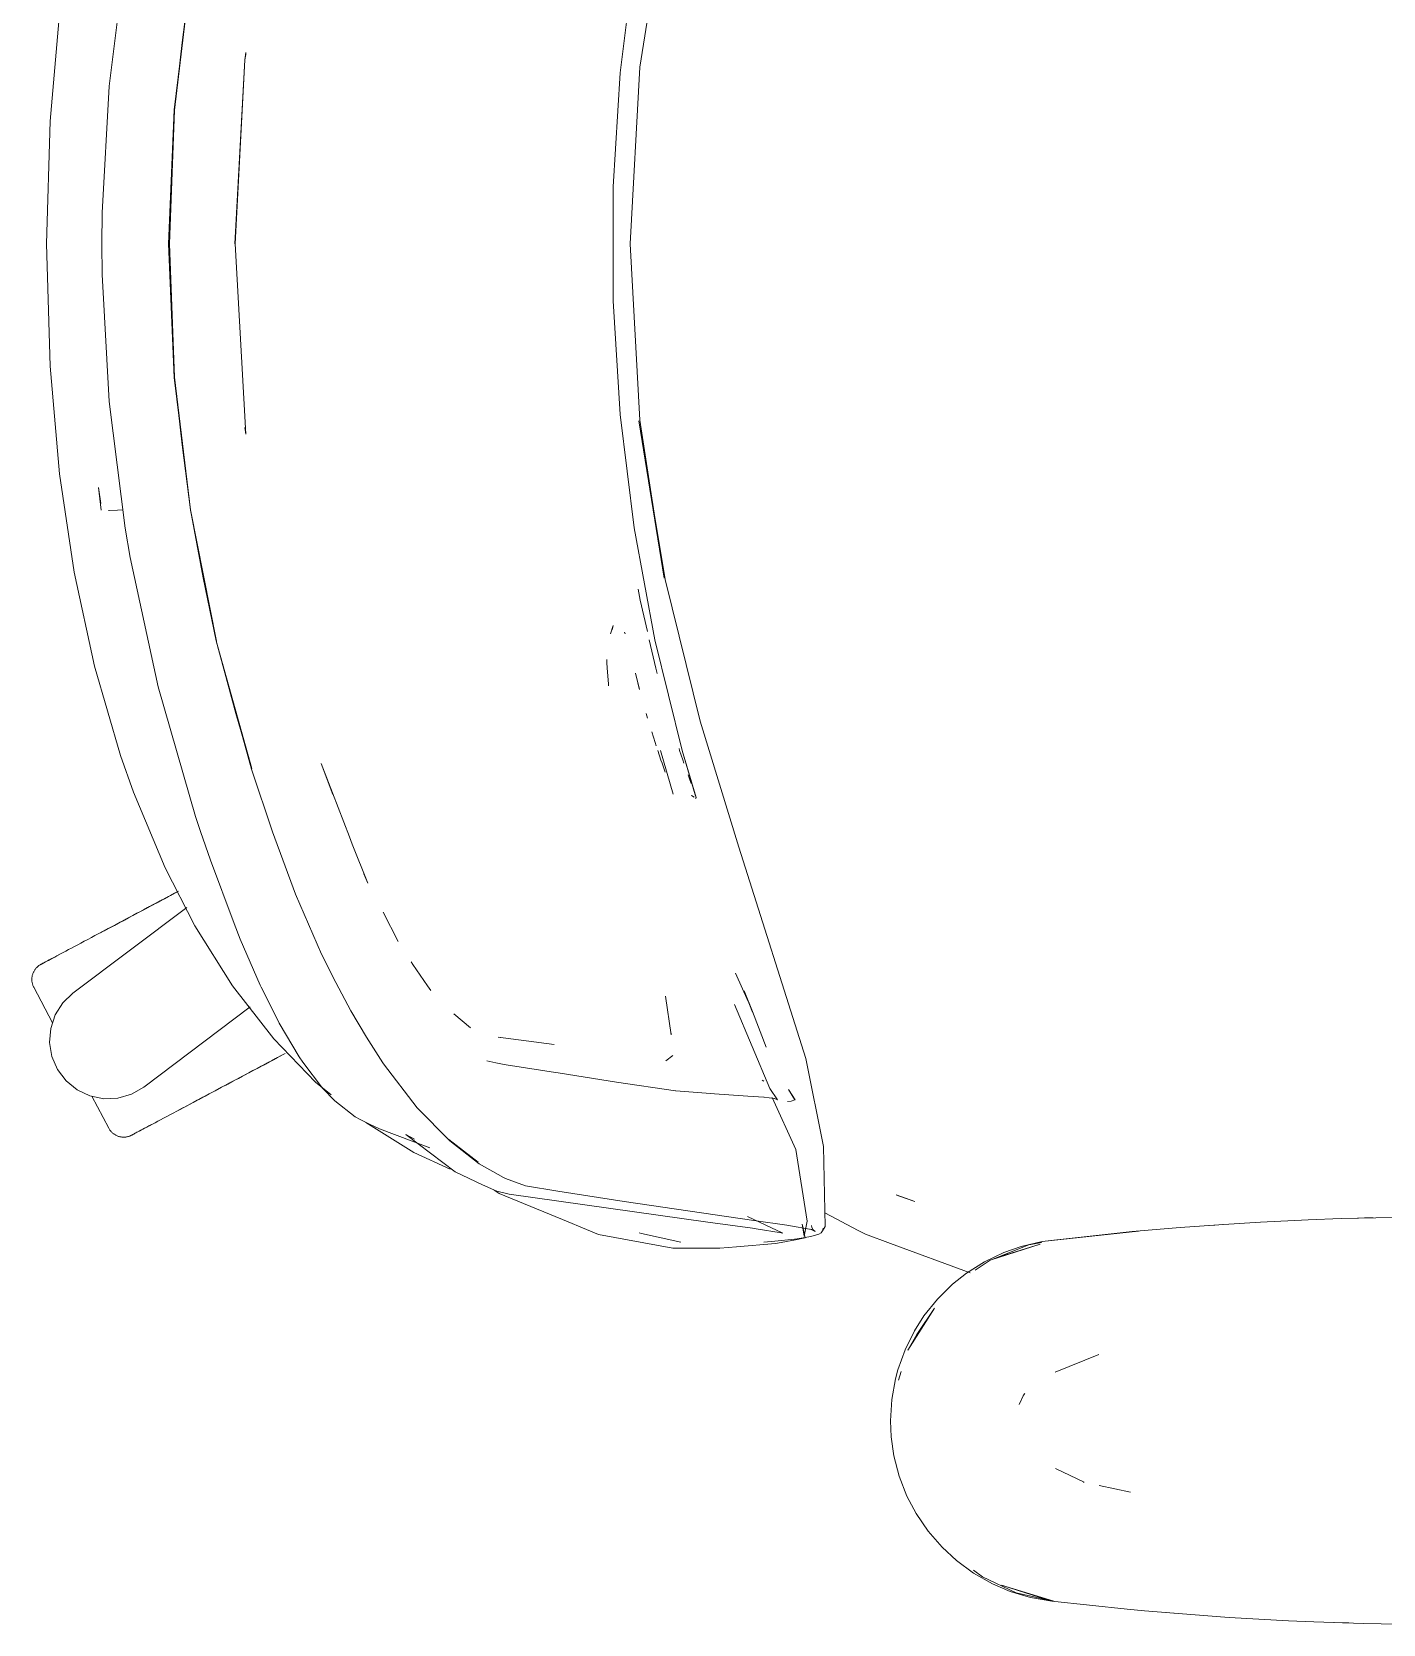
# Model space of a CAD drawing. Header units: millimetres. Extents: x 155927 to 295199, y -4084 to 97293.
# Drawn here: x 179790.8 to 180112.3, y 10098.8 to 10477.5 of the extents above; entities that cross this region are included whole.
import ezdxf

# ---------------------------------------------------------------- set-up
doc = ezdxf.new("R2010")
doc.units = ezdxf.units.MM
doc.header["$MEASUREMENT"] = 0
doc.layers.add('G-IMPT', color=8, linetype='CONTINUOUS', lineweight=9)
doc.layers.add('I-FURN', color=8, linetype='CONTINUOUS', lineweight=9)

msp = doc.modelspace()

# ---------------------------------------------------------------- linework, layer by layer
at = {"layer": 'G-IMPT'}
for p, q in [((179941.46, 10507.04), (179935.46, 10469.12)), ((179809.15, 10464.65), (179812.96, 10494.82)), ((179934.06, 10494.69), (179930.76, 10467.77)), ((179824.67, 10458.95), (179828.5, 10490.55)), ((179824.71, 10458.91), (179828.5, 10490.47)), ((179828.5, 10490.47), (179826.55, 10474.99)), ((179797.41, 10481.85), (179795.15, 10456.28)), ((179824.71, 10458.91), (179826.55, 10474.99)), ((179839.11, 10427.14), (179841.44, 10470.86)), ((179839.17, 10427.14), (179841.44, 10470.86)), ((179841.44, 10470.86), (179841.7, 10472.64)), ((179841.44, 10470.86), (179841.67, 10472.17)), ((179841.71, 10472.41), (179841.67, 10472.17)), ((179935.46, 10469.12), (179933.1, 10427.14)), ((179929.11, 10440.7), (179930.76, 10467.77)), ((179807.53, 10434.45), (179809.15, 10464.65)), ((179824.67, 10458.95), (179823.34, 10427.14)), ((179824.71, 10458.91), (179823.57, 10427.14)), ((179824.04, 10444.02), (179824.71, 10458.91)), ((179795.15, 10456.28), (179794.3, 10427.14)), ((179824.04, 10444.02), (179823.57, 10427.14)), ((179929.11, 10440.7), (179929.11, 10413.58)), ((179807.53, 10434.45), (179807.44, 10427.14)), ((179794.3, 10427.14), (179795.15, 10397.99)), ((179807.53, 10419.82), (179807.44, 10427.14)), ((179823.34, 10427.14), (179824.67, 10395.32)), ((179824.71, 10395.36), (179823.57, 10427.14)), ((179824.04, 10410.25), (179823.57, 10427.14)), ((179839.17, 10427.14), (179841.67, 10381.8)), ((179935.46, 10385.15), (179933.1, 10427.14)), ((179807.53, 10419.82), (179809.15, 10389.62)), ((179929.11, 10413.58), (179930.76, 10386.51)), ((179824.71, 10395.36), (179824.04, 10410.25)), ((179795.15, 10397.99), (179797.41, 10372.42)), ((179824.67, 10395.32), (179828.5, 10363.73)), ((179826.55, 10379.28), (179824.71, 10395.36)), ((179824.71, 10395.36), (179828.5, 10363.81)), ((179809.15, 10389.62), (179812.96, 10359.45)), ((179934.06, 10359.59), (179930.76, 10386.51)), ((179841.67, 10381.8), (179841.44, 10383.41)), ((179841.44, 10383.41), (179841.67, 10382.1)), ((179841.71, 10381.86), (179841.67, 10382.1)), ((179941.46, 10347.23), (179935.2, 10384.98)), ((179935.2, 10384.98), (179941.19, 10347.61)), ((179935.46, 10385.15), (179941.19, 10347.61)), ((179826.55, 10379.28), (179828.5, 10363.81)), ((179797.41, 10372.42), (179800.9, 10349)), ((179807.31, 10363.72), (179806.66, 10369.14)), ((179807.23, 10365.37), (179806.66, 10369.14)), ((179809.07, 10363.69), (179811.17, 10363.76)), ((179809.07, 10363.69), (179809.18, 10363.69)), ((179812.41, 10363.81), (179811.17, 10363.76)), ((179828.5, 10363.81), (179831.59, 10347.7)), ((179828.5, 10363.81), (179834.71, 10332.56)), ((179834.71, 10332.56), (179828.5, 10363.73)), ((179812.96, 10359.45), (179814.15, 10352.53)), ((179938.99, 10332.92), (179934.06, 10359.59)), ((179814.15, 10352.53), (179820.81, 10321.74)), ((179805.72, 10326.64), (179800.9, 10349)), ((179834.67, 10332.68), (179831.59, 10347.7)), ((179935.04, 10344.96), (179935.51, 10342.33)), ((179949.77, 10313.55), (179941.46, 10347.23)), ((179935.51, 10342.33), (179937.22, 10334.91)), ((179929.11, 10336.32), (179928.42, 10334.37)), ((179929.11, 10336.32), (179928.89, 10335.28)), ((179931.78, 10334.72), (179931.91, 10334.31)), ((179937.67, 10332.93), (179939.23, 10326.18)), ((179938.99, 10332.92), (179945.54, 10306.6)), ((179839.32, 10315.43), (179834.67, 10332.68)), ((179834.67, 10332.68), (179843.1, 10302.27)), ((179834.67, 10332.68), (179843.05, 10302.18)), ((179811.89, 10305.4), (179805.72, 10326.64)), ((179927.57, 10328.23), (179927.58, 10327.53)), ((179927.68, 10326.16), (179927.58, 10327.53)), ((179927.68, 10326.16), (179927.95, 10322.45)), ((179939.23, 10326.18), (179939.57, 10324.9)), ((179829.76, 10290.91), (179820.81, 10321.74)), ((179927.95, 10322.45), (179927.99, 10321.97)), ((179935.37, 10321.1), (179934.38, 10324.96)), ((179935.37, 10321.1), (179934.98, 10322.63)), ((179839.32, 10315.43), (179843.1, 10302.27)), ((179937.28, 10314.31), (179936.95, 10315.43)), ((179939.06, 10308.52), (179938.27, 10311.02)), ((179949.77, 10313.55), (179958.95, 10283.58)), ((179939.31, 10307.74), (179939.06, 10308.52)), ((179940.46, 10304.3), (179939.69, 10306.61)), ((179940.35, 10306.61), (179943.38, 10296.18)), ((179944.91, 10306.6), (179944.76, 10307.06)), ((179944.91, 10306.6), (179945.65, 10304.38)), ((179945.54, 10306.6), (179948.81, 10295.38)), ((179945.54, 10306.6), (179948.6, 10296.07)), ((179945.54, 10306.6), (179948.66, 10295.78)), ((179814.96, 10296.66), (179811.89, 10305.4)), ((179859.65, 10303.52), (179862.37, 10296.09)), ((179859.65, 10303.52), (179866.36, 10286.07)), ((179940.46, 10304.3), (179940.71, 10303.58)), ((179941.47, 10301.42), (179940.71, 10303.58)), ((179945.93, 10303.57), (179945.65, 10304.38)), ((179848.06, 10287.26), (179843.05, 10302.18)), ((179946.92, 10300.82), (179947.27, 10299.85)), ((179947.27, 10299.85), (179947.67, 10298.78)), ((179814.96, 10296.66), (179822.48, 10278.69)), ((179947.72, 10295.92), (179948.33, 10295.53)), ((179947.72, 10295.92), (179947.93, 10295.77)), ((179948.6, 10296.07), (179948.66, 10295.78)), ((179948.81, 10295.38), (179948.68, 10295.14)), ((179829.76, 10290.91), (179830.95, 10287.31)), ((179833.29, 10280.49), (179830.95, 10287.31)), ((179848.06, 10287.26), (179853.52, 10272.38)), ((179866.36, 10286.07), (179867.03, 10284.34)), ((179867.03, 10284.34), (179870.75, 10275.02)), ((179958.95, 10283.58), (179974.94, 10233.33)), ((179833.29, 10280.49), (179838.89, 10265.41)), ((179822.48, 10278.69), (179829.57, 10264.91)), ((179870.75, 10275.02), (179869.75, 10277.26)), ((179853.52, 10272.38), (179859.7, 10258.16)), ((179829.57, 10264.91), (179838.55, 10250.62)), ((179840.37, 10261.73), (179838.89, 10265.41)), ((179877.92, 10261.18), (179874.38, 10268.15)), ((179845.14, 10250.77), (179840.37, 10261.73)), ((179863.09, 10251.43), (179859.7, 10258.16)), ((179881.45, 10255.71), (179881.06, 10256.29)), ((179884.95, 10250.58), (179881.45, 10255.71)), ((179961.24, 10246.9), (179958.19, 10253.61)), ((179838.55, 10250.62), (179848.35, 10238.02)), ((179845.14, 10250.77), (179845.36, 10250.33)), ((179849.36, 10242.32), (179845.36, 10250.33)), ((179863.09, 10251.43), (179866.66, 10244.64)), ((179884.95, 10250.58), (179885.7, 10249.47)), ((179962.27, 10244.31), (179960.24, 10249.43)), ((179962.26, 10244.52), (179960.25, 10249.42)), ((179960.25, 10249.42), (179962.27, 10244.31)), ((179942.91, 10238.99), (179941.51, 10248.15)), ((179966.4, 10226.18), (179957.97, 10246.16)), ((179849.36, 10242.32), (179849.67, 10241.72)), ((179870.42, 10238.41), (179866.66, 10244.64)), ((179891.22, 10243.94), (179895.13, 10240.6)), ((179962.26, 10244.52), (179965.52, 10236.05)), ((179858.31, 10227.72), (179848.35, 10238.02)), ((179849.67, 10241.72), (179854.4, 10233.72)), ((179870.42, 10238.41), (179874.31, 10232.31)), ((179915.08, 10236.66), (179901.72, 10238.44)), ((179901.72, 10238.44), (179902.19, 10238.3)), ((179942.91, 10238.99), (179942.87, 10239.34)), ((179855.27, 10232.43), (179854.4, 10233.72)), ((179859.98, 10226.3), (179855.27, 10232.43)), ((179874.31, 10232.31), (179874.47, 10232.06)), ((179882.5, 10221.62), (179874.47, 10232.06)), ((179899.04, 10232.74), (179901.2, 10232.28)), ((179901.2, 10232.28), (179903.19, 10231.86)), ((179903.65, 10231.79), (179903.19, 10231.86)), ((179915.38, 10229.98), (179903.65, 10231.79)), ((179943.26, 10234.04), (179941.62, 10232.76)), ((179979.14, 10212.38), (179974.94, 10233.33)), ((179858.31, 10227.72), (179861.98, 10224.72)), ((179915.38, 10229.98), (179915.99, 10229.89)), ((179916.5, 10229.81), (179915.99, 10229.89)), ((179929.85, 10227.69), (179916.5, 10229.81)), ((179929.85, 10227.69), (179943.92, 10225.66)), ((179964.95, 10227.9), (179964.51, 10228.17)), ((179862.88, 10223.28), (179859.98, 10226.3)), ((179867.74, 10219.42), (179862.88, 10223.28)), ((179944, 10225.65), (179943.92, 10225.66)), ((179944, 10225.65), (179952.25, 10225.03)), ((179952.25, 10225.03), (179953.23, 10224.96)), ((179953.23, 10224.96), (179961.09, 10224.4)), ((179961.09, 10224.4), (179964.97, 10224.1)), ((179965.05, 10224.1), (179964.97, 10224.1)), ((179965.05, 10224.1), (179967.43, 10223.8)), ((179968.16, 10223.51), (179966.4, 10226.18)), ((179972.51, 10211.68), (179966.9, 10224.03)), ((179967.44, 10223.8), (179967.43, 10223.8)), ((179967.44, 10223.8), (179968.16, 10223.51)), ((179970.58, 10223.1), (179971.43, 10223.21)), ((179972.37, 10223.51), (179970.78, 10225.97)), ((179970.78, 10225.97), (179972.3, 10223.49)), ((179972.3, 10223.49), (179970.82, 10225.96)), ((179971.43, 10223.21), (179972.3, 10223.49)), ((179972.37, 10223.51), (179972.3, 10223.49)), ((179867.74, 10219.42), (179868.88, 10218.8)), ((179882.5, 10221.62), (179890.23, 10213.72)), ((179868.88, 10218.8), (179871.31, 10217.63)), ((179881.68, 10210.99), (179870.23, 10218.11)), ((179871.31, 10217.63), (179873.54, 10216.56)), ((179885.45, 10212.05), (179873.54, 10216.56)), ((179879.79, 10215.28), (179881.82, 10214.12)), ((179879.79, 10215.28), (179891.5, 10206.34)), ((179890.02, 10214.03), (179896.97, 10208.63)), ((179890.02, 10214.03), (179893.59, 10211.22)), ((179897.2, 10208.3), (179890.23, 10213.72)), ((179972.51, 10211.68), (179975.22, 10194.63)), ((179979.14, 10212.38), (179979.52, 10193.39)), ((179890.31, 10207.01), (179881.68, 10210.99)), ((179896.97, 10208.63), (179893.59, 10211.22)), ((179897.2, 10208.3), (179903.03, 10205.01)), ((179898.02, 10203.3), (179891.5, 10206.34)), ((179903.03, 10205.01), (179903.45, 10204.8)), ((179908.24, 10203.05), (179903.45, 10204.8)), ((179898.02, 10203.3), (179901.38, 10201.73)), ((179900.77, 10202.02), (179901.94, 10201.25)), ((179904.37, 10201.09), (179901.38, 10201.73)), ((179901.94, 10201.25), (179918.39, 10194.45)), ((179951.59, 10194.41), (179904.37, 10201.09)), ((179908.24, 10203.05), (179915.91, 10201.75)), ((179931.68, 10199.35), (179915.91, 10201.75)), ((179996.4, 10200.92), (180000.86, 10199.29)), ((179996.4, 10200.92), (179996.98, 10200.66)), ((180000.86, 10199.29), (179996.98, 10200.66)), ((179962.56, 10194.8), (179931.68, 10199.35)), ((179979.46, 10196.58), (179987.36, 10192.44)), ((179918.39, 10194.45), (179921.76, 10193.06)), ((179925.62, 10191.46), (179921.76, 10193.06)), ((179951.59, 10194.41), (179962.25, 10192.97)), ((179969.44, 10191.78), (179961.03, 10195.77)), ((179963.55, 10192.76), (179962.25, 10192.97)), ((179970.41, 10193.69), (179962.56, 10194.8)), ((179963.55, 10192.76), (179968.57, 10191.92)), ((179976.68, 10192.58), (179970.41, 10193.69)), ((179974.05, 10193.92), (179974.54, 10191.05)), ((179974.05, 10193.92), (179974.77, 10190.64)), ((179974.54, 10191.05), (179975.22, 10194.63)), ((179976.06, 10192.75), (179976.68, 10192.58)), ((179976.06, 10192.75), (179977.15, 10192.19)), ((179976.25, 10193.62), (179976.33, 10193.12)), ((179976.65, 10192.58), (179976.33, 10193.12)), ((179976.65, 10192.58), (179977.15, 10192.19)), ((179979.52, 10193.39), (179978.92, 10192.36)), ((179979.04, 10192.98), (179978.92, 10192.36)), ((179979.04, 10192.98), (179978.94, 10192.43)), ((180052.57, 10192.14), (180063.97, 10193.12)), ((180074.26, 10193.85), (180063.97, 10193.12)), ((180072.22, 10193.72), (180070.8, 10193.58)), ((180072.22, 10193.72), (180074.12, 10193.81)), ((180074.26, 10193.85), (180083.13, 10194.41)), ((180094.44, 10194.95), (180083.13, 10194.41)), ((180094.44, 10194.95), (180102.31, 10195.25)), ((180114.62, 10195.54), (180102.31, 10195.25)), ((180106.19, 10195.33), (180107.84, 10195.41)), ((180107.84, 10195.41), (180109.92, 10195.41)), ((179943.31, 10188.23), (179925.62, 10191.46)), ((179935.87, 10191.68), (179935.3, 10191.83)), ((179945.18, 10189.64), (179935.87, 10191.68)), ((179967.73, 10189.34), (179958.41, 10188.54)), ((179967.56, 10189.86), (179964.97, 10189.65)), ((179972.25, 10190.38), (179967.56, 10189.86)), ((179967.73, 10189.34), (179968.2, 10189.39)), ((179968.2, 10189.39), (179972.45, 10190.2)), ((179969.44, 10191.78), (179968.57, 10191.92)), ((179972.86, 10190.46), (179972.25, 10190.38)), ((179972.45, 10190.2), (179974.77, 10190.64)), ((179972.86, 10190.46), (179976.14, 10190.99)), ((179978, 10191.54), (179976.14, 10190.99)), ((179978, 10191.54), (179978.54, 10191.86)), ((179978.54, 10191.86), (179978.92, 10192.36)), ((179978.92, 10192.36), (179978.94, 10192.43)), ((179987.36, 10192.44), (179989.12, 10191.52)), ((179995.09, 10189.33), (179989.12, 10191.52)), ((180014.03, 10182.38), (179995.09, 10189.33)), ((180018.78, 10185.39), (180030.64, 10189.2)), ((180028.01, 10188.99), (180019.82, 10185.79)), ((180021.49, 10186.29), (180030.64, 10189.2)), ((180031.14, 10189.79), (180026.18, 10188.63)), ((180031.06, 10189.57), (180028.01, 10188.99)), ((180031.14, 10189.79), (180054.09, 10192.24)), ((180031.14, 10189.79), (180052.57, 10192.14)), ((180031.14, 10189.79), (180033.95, 10190.12)), ((180054.09, 10192.24), (180033.95, 10190.12)), ((179943.31, 10188.23), (179950.28, 10188.2)), ((179950.28, 10188.2), (179954.45, 10188.2)), ((179958.41, 10188.54), (179954.45, 10188.2)), ((180017.46, 10184.99), (180013.14, 10182.26)), ((180018.78, 10185.39), (180015.21, 10182.96)), ((180017.46, 10184.99), (180022.04, 10187.18)), ((180018.78, 10185.39), (180021.49, 10186.29)), ((180022.04, 10187.18), (180026.18, 10188.63)), ((180009.83, 10179.64), (180013.14, 10182.26)), ((180006.22, 10176.09), (180009.83, 10179.64)), ((179999.17, 10163.96), (180005.5, 10173.91)), ((180001.33, 10167.64), (180005.5, 10173.91)), ((180006.22, 10176.09), (180003.03, 10172.12)), ((180000.77, 10168.57), (180003.03, 10172.12)), ((179998.53, 10164.06), (180000.77, 10168.57)), ((179999.17, 10163.96), (180001.33, 10167.64)), ((179998.53, 10164.06), (179996.82, 10159.29)), ((180044.66, 10162.89), (180034.23, 10158.74)), ((179996.25, 10157.16), (179996.82, 10159.29)), ((179997.62, 10158.85), (179997, 10156.82)), ((179995.37, 10152.21), (179996.25, 10157.16)), ((179995.08, 10147.17), (179995.37, 10152.21)), ((180025.69, 10150.99), (180026.71, 10153.22)), ((180026.71, 10153.22), (180026.66, 10153.14)), ((180026.71, 10153.22), (180027, 10153.67)), ((179995.08, 10147.17), (179995.25, 10143.32)), ((179995.9, 10138.81), (179995.25, 10143.32)), ((179995.9, 10138.81), (179997.16, 10133.94)), ((180034.32, 10135.79), (180041.11, 10132.52)), ((179998.99, 10129.23), (179997.16, 10133.94)), ((180040.92, 10132.57), (180041.11, 10132.52)), ((180001.18, 10125.07), (179998.99, 10129.23)), ((180052.16, 10130.19), (180044.72, 10131.76)), ((180001.18, 10125.07), (180004.01, 10120.9)), ((180004.01, 10120.9), (180007.33, 10117.06)), ((180010.77, 10113.9), (180007.33, 10117.06)), ((180010.77, 10113.9), (180014.85, 10110.9)), ((180014.81, 10111.59), (180016.92, 10110)), ((180019.3, 10108.39), (180014.85, 10110.9)), ((180024.98, 10106.26), (180016.92, 10110)), ((180019.3, 10108.39), (180023.53, 10106.58)), ((180033.95, 10104.22), (180021.49, 10108.05)), ((180021.49, 10108.05), (180030.64, 10105.13)), ((180023.53, 10106.58), (180028.4, 10105.11)), ((180024.98, 10106.26), (180033.39, 10104.35)), ((180033.44, 10104.22), (180028.4, 10105.11)), ((180033.95, 10104.22), (180030.64, 10105.13)), ((180051.37, 10102.31), (180033.44, 10104.22)), ((180055.5, 10101.97), (180051.37, 10102.31)), ((180070.55, 10100.72), (180055.5, 10101.97)), ((180062.37, 10101.37), (180060.69, 10101.54)), ((180070.55, 10100.72), (180075.64, 10100.39)), ((180075.64, 10100.39), (180089.78, 10099.58)), ((180095.8, 10099.33), (180089.78, 10099.58)), ((180095.8, 10099.33), (180107.56, 10098.94)), ((180100.69, 10099.19), (180102.62, 10099.08)), ((180102.62, 10099.08), (180104.12, 10099.06)), ((180115.98, 10098.77), (180107.56, 10098.94))]:
    msp.add_line(p, q, dxfattribs=at)
at = {"layer": 'I-FURN'}
for p, q in [((179822.8, 10271.59), (179823.78, 10272.11)), ((179824.31, 10272.39), (179823.33, 10271.87)), ((179823.78, 10272.11), (179824.75, 10272.63)), ((179825.28, 10272.9), (179824.31, 10272.39)), ((179824.75, 10272.63), (179825.72, 10273.14)), ((179800.58, 10248.89), (179827.64, 10269.28)), ((179815.79, 10267.86), (179816.79, 10268.39)), ((179817.33, 10268.68), (179816.33, 10268.15)), ((179816.79, 10268.39), (179817.8, 10268.93)), ((179818.34, 10269.22), (179817.33, 10268.68)), ((179817.8, 10268.93), (179818.8, 10269.46)), ((179819.35, 10269.75), (179818.34, 10269.22)), ((179818.8, 10269.46), (179819.81, 10270)), ((179820.35, 10270.28), (179819.35, 10269.75)), ((179819.81, 10270), (179820.81, 10270.53)), ((179821.35, 10270.81), (179820.35, 10270.28)), ((179820.81, 10270.53), (179821.81, 10271.06)), ((179822.34, 10271.34), (179821.35, 10270.81)), ((179821.81, 10271.06), (179822.8, 10271.59)), ((179823.33, 10271.87), (179822.34, 10271.34)), ((179808.96, 10264.23), (179809.9, 10264.73)), ((179810.42, 10265), (179809.47, 10264.5)), ((179809.9, 10264.73), (179810.86, 10265.24)), ((179811.38, 10265.52), (179810.42, 10265)), ((179810.86, 10265.24), (179811.83, 10265.75)), ((179812.36, 10266.03), (179811.38, 10265.52)), ((179811.83, 10265.75), (179812.81, 10266.27)), ((179813.34, 10266.56), (179812.36, 10266.03)), ((179812.81, 10266.27), (179813.8, 10266.8)), ((179814.33, 10267.08), (179813.34, 10266.56)), ((179813.8, 10266.8), (179814.79, 10267.33)), ((179815.33, 10267.61), (179814.33, 10267.08)), ((179814.79, 10267.33), (179815.79, 10267.86)), ((179816.33, 10268.15), (179815.33, 10267.61)), ((179802.47, 10260.78), (179801.7, 10260.37)), ((179803.28, 10261.21), (179802.47, 10260.78)), ((179804.1, 10261.64), (179803.28, 10261.21)), ((179804.95, 10262.09), (179804.1, 10261.64)), ((179805.81, 10262.56), (179804.95, 10262.09)), ((179806.7, 10263.03), (179805.81, 10262.56)), ((179807.61, 10263.51), (179806.7, 10263.03)), ((179807.12, 10263.25), (179808.03, 10263.73)), ((179808.53, 10264), (179807.61, 10263.51)), ((179808.03, 10263.73), (179808.96, 10264.23)), ((179809.47, 10264.5), (179808.53, 10264)), ((179794.92, 10256.76), (179795.33, 10256.98)), ((179795.56, 10257.1), (179795.13, 10256.88)), ((179795.33, 10256.98), (179795.77, 10257.22)), ((179796.03, 10257.35), (179795.56, 10257.1)), ((179795.77, 10257.22), (179796.25, 10257.47)), ((179796.53, 10257.62), (179796.03, 10257.35)), ((179796.25, 10257.47), (179796.77, 10257.75)), ((179797.06, 10257.9), (179796.53, 10257.62)), ((179796.77, 10257.75), (179797.32, 10258.04)), ((179797.63, 10258.21), (179797.06, 10257.9)), ((179797.32, 10258.04), (179797.91, 10258.35)), ((179798.24, 10258.53), (179797.63, 10258.21)), ((179798.87, 10258.86), (179798.24, 10258.53)), ((179799.53, 10259.22), (179798.87, 10258.86)), ((179800.23, 10259.58), (179799.53, 10259.22)), ((179800.95, 10259.97), (179800.23, 10259.58)), ((179801.7, 10260.37), (179800.95, 10259.97)), ((179790.9, 10253.07), (179790.94, 10253.23)), ((179790.94, 10253.23), (179790.99, 10253.38)), ((179790.99, 10253.38), (179791.04, 10253.53)), ((179791.04, 10253.53), (179791.1, 10253.68)), ((179791.1, 10253.68), (179791.16, 10253.83)), ((179791.16, 10253.83), (179791.23, 10253.98)), ((179791.23, 10253.98), (179791.31, 10254.12)), ((179791.31, 10254.12), (179791.39, 10254.26)), ((179791.39, 10254.26), (179791.48, 10254.39)), ((179791.48, 10254.39), (179791.57, 10254.53)), ((179791.57, 10254.53), (179791.67, 10254.65)), ((179791.67, 10254.65), (179791.77, 10254.78)), ((179791.77, 10254.78), (179791.88, 10254.9)), ((179791.88, 10254.9), (179791.99, 10255.01)), ((179791.99, 10255.01), (179792.11, 10255.12)), ((179792.11, 10255.12), (179792.23, 10255.23)), ((179792.23, 10255.23), (179792.35, 10255.33)), ((179792.35, 10255.33), (179792.48, 10255.43)), ((179792.48, 10255.43), (179792.62, 10255.52)), ((179792.62, 10255.52), (179792.75, 10255.61)), ((179792.75, 10255.61), (179792.89, 10255.69)), ((179792.89, 10255.69), (179792.93, 10255.71)), ((179792.93, 10255.71), (179792.95, 10255.72)), ((179792.94, 10255.71), (179792.93, 10255.71)), ((179792.98, 10255.73), (179792.94, 10255.71)), ((179792.95, 10255.72), (179793.01, 10255.75)), ((179793.06, 10255.77), (179792.98, 10255.73)), ((179793.01, 10255.75), (179793.11, 10255.8)), ((179793.18, 10255.84), (179793.06, 10255.77)), ((179793.11, 10255.8), (179793.25, 10255.88)), ((179793.34, 10255.93), (179793.18, 10255.84)), ((179793.25, 10255.88), (179793.43, 10255.97)), ((179793.55, 10256.03), (179793.34, 10255.93)), ((179793.43, 10255.97), (179793.65, 10256.09)), ((179793.79, 10256.16), (179793.55, 10256.03)), ((179793.65, 10256.09), (179793.91, 10256.23)), ((179794.07, 10256.31), (179793.79, 10256.16)), ((179793.91, 10256.23), (179794.21, 10256.38)), ((179794.38, 10256.48), (179794.07, 10256.31)), ((179794.21, 10256.38), (179794.54, 10256.56)), ((179794.74, 10256.67), (179794.38, 10256.48)), ((179794.54, 10256.56), (179794.92, 10256.76)), ((179795.13, 10256.88), (179794.74, 10256.67)), ((179790.79, 10252.11), (179790.8, 10252.27)), ((179790.8, 10251.95), (179790.79, 10252.11)), ((179790.8, 10252.43), (179790.82, 10252.59)), ((179790.8, 10252.27), (179790.8, 10252.43)), ((179790.81, 10251.79), (179790.8, 10251.95)), ((179790.83, 10251.63), (179790.81, 10251.79)), ((179790.82, 10252.59), (179790.84, 10252.75)), ((179790.85, 10251.47), (179790.83, 10251.63)), ((179790.84, 10252.75), (179790.87, 10252.91)), ((179790.88, 10251.31), (179790.85, 10251.47)), ((179790.87, 10252.91), (179790.9, 10253.07)), ((179790.92, 10251.16), (179790.88, 10251.31)), ((179790.96, 10251), (179790.92, 10251.16)), ((179791.01, 10250.85), (179790.96, 10251)), ((179791.06, 10250.69), (179791.01, 10250.85)), ((179791.13, 10250.55), (179791.06, 10250.69)), ((179791.19, 10250.4), (179791.13, 10250.55)), ((179791.27, 10250.26), (179791.19, 10250.4)), ((179791.27, 10250.26), (179795.74, 10241.85)), ((179796.35, 10243.69), (179798.15, 10246.55)), ((179798.15, 10246.55), (179800.58, 10248.89)), ((179842.74, 10245.61), (179817.42, 10226.54)), ((179795.29, 10240.49), (179796.35, 10243.69)), ((179795.02, 10237.13), (179795.29, 10240.49)), ((179795.57, 10233.8), (179795.02, 10237.13)), ((179850.62, 10234.28), (179849.7, 10233.79)), ((179850.13, 10234.02), (179851.03, 10234.5)), ((179796.89, 10230.7), (179795.57, 10233.8)), ((179798.92, 10228), (179796.89, 10230.7)), ((179842.4, 10229.91), (179843.4, 10230.44)), ((179843.94, 10230.73), (179842.94, 10230.2)), ((179843.4, 10230.44), (179844.39, 10230.97)), ((179844.92, 10231.25), (179843.94, 10230.73)), ((179844.39, 10230.97), (179845.38, 10231.49)), ((179845.9, 10231.77), (179844.92, 10231.25)), ((179845.38, 10231.49), (179846.35, 10232.01)), ((179846.87, 10232.29), (179845.9, 10231.77)), ((179846.35, 10232.01), (179847.31, 10232.52)), ((179847.83, 10232.8), (179846.87, 10232.29)), ((179847.31, 10232.52), (179848.27, 10233.03)), ((179848.77, 10233.3), (179847.83, 10232.8)), ((179848.27, 10233.03), (179849.2, 10233.53)), ((179849.7, 10233.79), (179848.77, 10233.3)), ((179849.2, 10233.53), (179850.13, 10234.02)), ((179801.54, 10225.87), (179798.92, 10228)), ((179835.39, 10226.18), (179836.39, 10226.71)), ((179836.92, 10227), (179835.93, 10226.47)), ((179836.39, 10226.71), (179837.39, 10227.24)), ((179837.93, 10227.53), (179836.92, 10227)), ((179837.39, 10227.24), (179838.39, 10227.78)), ((179838.93, 10228.07), (179837.93, 10227.53)), ((179838.39, 10227.78), (179839.39, 10228.31)), ((179839.94, 10228.6), (179838.93, 10228.07)), ((179839.39, 10228.31), (179840.4, 10228.85)), ((179840.94, 10229.13), (179839.94, 10228.6)), ((179840.4, 10228.85), (179841.4, 10229.38)), ((179841.94, 10229.67), (179840.94, 10229.13)), ((179841.4, 10229.38), (179842.4, 10229.91)), ((179842.94, 10230.2), (179841.94, 10229.67)), ((179804.59, 10224.43), (179801.54, 10225.87)), ((179807.89, 10223.76), (179804.59, 10224.43)), ((179805.04, 10224.34), (179809.08, 10216.76)), ((179811.26, 10223.9), (179807.89, 10223.76)), ((179814.5, 10224.84), (179811.26, 10223.9)), ((179817.42, 10226.54), (179814.5, 10224.84)), ((179829.2, 10222.89), (179828.3, 10222.41)), ((179828.71, 10222.63), (179829.63, 10223.12)), ((179830.13, 10223.38), (179829.2, 10222.89)), ((179829.63, 10223.12), (179830.56, 10223.61)), ((179831.06, 10223.88), (179830.13, 10223.38)), ((179830.56, 10223.61), (179831.5, 10224.11)), ((179832.02, 10224.39), (179831.06, 10223.88)), ((179831.5, 10224.11), (179832.46, 10224.62)), ((179832.98, 10224.9), (179832.02, 10224.39)), ((179832.46, 10224.62), (179833.43, 10225.14)), ((179833.95, 10225.42), (179832.98, 10224.9)), ((179833.43, 10225.14), (179834.4, 10225.66)), ((179834.94, 10225.94), (179833.95, 10225.42)), ((179834.4, 10225.66), (179835.39, 10226.18)), ((179835.93, 10226.47), (179834.94, 10225.94)), ((179821.44, 10218.77), (179822.15, 10219.14)), ((179822.15, 10219.14), (179822.89, 10219.53)), ((179822.89, 10219.53), (179823.65, 10219.94)), ((179823.65, 10219.94), (179824.44, 10220.36)), ((179824.44, 10220.36), (179825.25, 10220.79)), ((179825.25, 10220.79), (179826.08, 10221.23)), ((179826.54, 10221.48), (179825.7, 10221.03)), ((179826.08, 10221.23), (179826.94, 10221.69)), ((179827.41, 10221.94), (179826.54, 10221.48)), ((179826.94, 10221.69), (179827.82, 10222.16)), ((179828.3, 10222.41), (179827.41, 10221.94)), ((179827.82, 10222.16), (179828.71, 10222.63)), ((179809.1, 10216.72), (179809.08, 10216.76)), ((179809.18, 10216.58), (179809.1, 10216.72)), ((179809.26, 10216.44), (179809.18, 10216.58)), ((179809.35, 10216.31), (179809.26, 10216.44)), ((179809.45, 10216.18), (179809.35, 10216.31)), ((179809.55, 10216.05), (179809.45, 10216.18)), ((179809.66, 10215.93), (179809.55, 10216.05)), ((179809.77, 10215.82), (179809.66, 10215.93)), ((179809.88, 10215.7), (179809.77, 10215.82)), ((179810, 10215.6), (179809.88, 10215.7)), ((179810.13, 10215.49), (179810, 10215.6)), ((179810.26, 10215.4), (179810.13, 10215.49)), ((179810.39, 10215.3), (179810.26, 10215.4)), ((179810.52, 10215.22), (179810.39, 10215.3)), ((179814.94, 10215.31), (179814.78, 10215.22)), ((179814.85, 10215.26), (179815.03, 10215.36)), ((179815.14, 10215.42), (179814.94, 10215.31)), ((179815.03, 10215.36), (179815.25, 10215.47)), ((179815.38, 10215.54), (179815.14, 10215.42)), ((179815.25, 10215.47), (179815.51, 10215.61)), ((179815.66, 10215.69), (179815.38, 10215.54)), ((179815.51, 10215.61), (179815.8, 10215.77)), ((179815.98, 10215.86), (179815.66, 10215.69)), ((179815.8, 10215.77), (179816.14, 10215.95)), ((179816.34, 10216.05), (179815.98, 10215.86)), ((179816.14, 10215.95), (179816.51, 10216.15)), ((179816.73, 10216.26), (179816.34, 10216.05)), ((179816.51, 10216.15), (179816.92, 10216.36)), ((179817.16, 10216.49), (179816.73, 10216.26)), ((179816.92, 10216.36), (179817.37, 10216.6)), ((179817.62, 10216.74), (179817.16, 10216.49)), ((179817.37, 10216.6), (179817.85, 10216.86)), ((179818.12, 10217), (179817.62, 10216.74)), ((179817.85, 10216.86), (179818.37, 10217.13)), ((179818.66, 10217.29), (179818.12, 10217)), ((179818.37, 10217.13), (179818.92, 10217.42)), ((179819.23, 10217.59), (179818.66, 10217.29)), ((179818.92, 10217.42), (179819.5, 10217.74)), ((179819.5, 10217.74), (179820.12, 10218.06)), ((179820.12, 10218.06), (179820.77, 10218.41)), ((179820.77, 10218.41), (179821.44, 10218.77)), ((179810.66, 10215.13), (179810.52, 10215.22)), ((179810.81, 10215.06), (179810.66, 10215.13)), ((179810.95, 10214.99), (179810.81, 10215.06)), ((179811.1, 10214.92), (179810.95, 10214.99)), ((179811.25, 10214.86), (179811.1, 10214.92)), ((179811.4, 10214.81), (179811.25, 10214.86)), ((179811.56, 10214.77), (179811.4, 10214.81)), ((179811.71, 10214.73), (179811.56, 10214.77)), ((179811.87, 10214.69), (179811.71, 10214.73)), ((179812.03, 10214.66), (179811.87, 10214.69)), ((179812.19, 10214.64), (179812.03, 10214.66)), ((179812.35, 10214.63), (179812.19, 10214.64)), ((179812.51, 10214.62), (179812.35, 10214.63)), ((179812.67, 10214.62), (179812.51, 10214.62)), ((179812.83, 10214.62), (179812.67, 10214.62)), ((179812.99, 10214.63), (179812.83, 10214.62)), ((179813.15, 10214.65), (179812.99, 10214.63)), ((179813.31, 10214.68), (179813.15, 10214.65)), ((179813.47, 10214.71), (179813.31, 10214.68)), ((179813.63, 10214.74), (179813.47, 10214.71)), ((179813.78, 10214.79), (179813.63, 10214.74)), ((179813.94, 10214.83), (179813.78, 10214.79)), ((179814.09, 10214.89), (179813.94, 10214.83)), ((179814.24, 10214.95), (179814.09, 10214.89)), ((179814.38, 10215.02), (179814.24, 10214.95)), ((179814.53, 10215.09), (179814.38, 10215.02)), ((179814.57, 10215.12), (179814.53, 10215.09)), ((179814.53, 10215.09), (179814.55, 10215.1)), ((179814.53, 10215.09), (179814.53, 10215.09)), ((179814.55, 10215.1), (179814.61, 10215.13)), ((179814.66, 10215.16), (179814.57, 10215.12)), ((179814.61, 10215.13), (179814.71, 10215.19)), ((179814.78, 10215.22), (179814.66, 10215.16)), ((179814.71, 10215.19), (179814.85, 10215.26))]:
    msp.add_line(p, q, dxfattribs=at)

doc.saveas('drawing.dxf')
